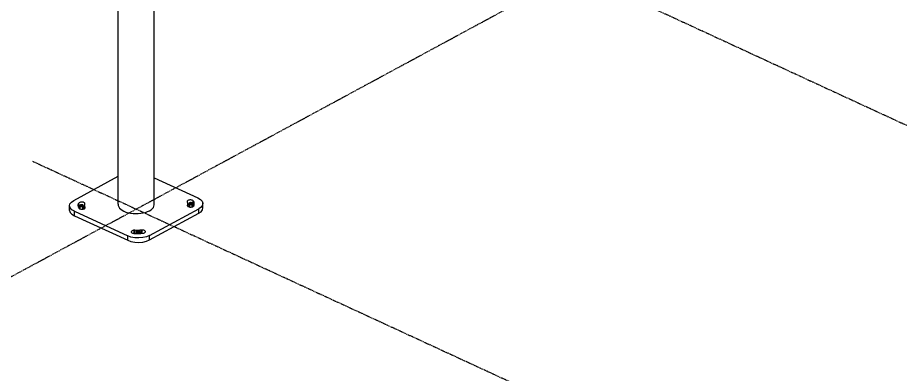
# Model space of a CAD drawing. Header units: millimetres. Extents: x 374 to 117179, y 600 to 17652.
# Drawn here: x 3477 to 6893, y 7371 to 8752 of the extents above; entities that cross this region are included whole.
import ezdxf

# ---------------------------------------------------------------- set-up
doc = ezdxf.new("R2010")
doc.units = ezdxf.units.MM
doc.linetypes.add('DXK_LINE_DOT3', pattern=[5.9187, 2.979, -0.9799, 0.9799, -0.9799])

# ---------------------------------------------------------------- blocks, each defined once
blk = doc.blocks.new('Part-502061-14085 - 2165')
at = {"color": 7, "linetype": 'Continuous'}
for p, q in [((3694.1, 8044.4), (3866.2, 8137.5)), ((4005.8, 8131.9), (4174.6, 8053.9)), ((3678.2, 8022.9), (3679.6, 8030.7)), ((3679.6, 8030.7), (3685.1, 8038)), ((3685.1, 8038), (3694.1, 8044.4)), ((3711.7, 8028), (3711.5, 8023.6)), ((3712.8, 8032.5), (3711.7, 8028)), ((3711.7, 8022.8), (3711.7, 8028)), ((3713.7, 8033.9), (3712.8, 8032.5)), ((3712.8, 8018.1), (3712.8, 8032.5)), ((3715.2, 8035.2), (3713.7, 8033.9)), ((3713.7, 8016.6), (3713.7, 8033.9)), ((3717.3, 8036.3), (3715.2, 8035.2)), ((3719.9, 8037.1), (3717.3, 8036.3)), ((3722.8, 8037.5), (3719.9, 8037.1)), ((3725.8, 8037.6), (3722.8, 8037.5)), ((3728.8, 8037.4), (3725.8, 8037.6)), ((3731.5, 8036.8), (3728.8, 8037.4)), ((3733.9, 8035.8), (3731.5, 8036.8)), ((3735.8, 8034.6), (3733.9, 8035.8)), ((3737, 8033.3), (3735.8, 8034.6)), ((3736.5, 8024), (3736.6, 8027.2)), ((3736.6, 8027.2), (3737.4, 8030.3)), ((3737.6, 8031.8), (3737, 8033.3)), ((3737.4, 8030.3), (3737.6, 8031.8)), ((4133.5, 8041.1), (4133.2, 8039.6)), ((4133.2, 8039.6), (4133.6, 8038.1)), ((4134.6, 8042.5), (4133.5, 8041.1)), ((4133.6, 8038.1), (4134.9, 8035)), ((4136.2, 8043.7), (4134.6, 8042.5)), ((4135.4, 8028.7), (4134.6, 8025.6)), ((4134.9, 8035), (4135.5, 8031.9)), ((4135.5, 8031.9), (4135.4, 8028.7)), ((4135.4, 8022.2), (4135.4, 8028.7)), ((4135.5, 8022.1), (4135.5, 8031.9)), ((4135.5, 8025.8), (4136.2, 8026.4)), ((4138.5, 8044.8), (4136.2, 8043.7)), ((4136.2, 8026.4), (4138.5, 8027.4)), ((4141.1, 8045.5), (4138.5, 8044.8)), ((4138.5, 8027.4), (4141.1, 8028.2)), ((4144, 8045.9), (4141.1, 8045.5)), ((4141.1, 8028.2), (4144, 8028.5)), ((4147.1, 8045.9), (4144, 8045.9)), ((4144, 8028.5), (4147.1, 8028.6)), ((4150, 8045.5), (4147.1, 8045.9)), ((4147.1, 8028.6), (4150, 8028.2)), ((4152.7, 8044.8), (4150, 8045.5)), ((4150, 8028.2), (4152.7, 8027.5)), ((4155, 8043.9), (4152.7, 8044.8)), ((4152.7, 8027.5), (4155, 8026.5)), ((4156.7, 8042.6), (4155, 8043.9)), ((4155, 8026.5), (4156.7, 8025.3)), ((4156.7, 8025.3), (4156.7, 8042.6)), ((4157.8, 8041.2), (4156.7, 8042.6)), ((4157.8, 8023.9), (4157.8, 8041.2)), ((4159.6, 8036.8), (4157.8, 8041.2)), ((4159.2, 8023.4), (4160.3, 8027.9)), ((4160.5, 8032.4), (4159.6, 8036.8)), ((4159.6, 8025.1), (4159.6, 8036.8)), ((4160.3, 8027.9), (4160.5, 8032.4)), ((4174.6, 8053.9), (4184.6, 8047.9)), ((4184.6, 8047.9), (4191.1, 8040.7)), ((4191.1, 8040.7), (4193.8, 8033)), ((4193.8, 8033), (4192.4, 8025.2)), ((4193.8, 8015.7), (4193.8, 8033)), ((3680.9, 8015.2), (3678.2, 8022.9)), ((3678.2, 8005.6), (3678.2, 8022.9)), ((3678.2, 8005.6), (3680.9, 7997.9)), ((3687.4, 8008.1), (3680.9, 8015.2)), ((3680.9, 7997.9), (3687.4, 7990.7)), ((3697.4, 8002), (3687.4, 8008.1)), ((3697.4, 7984.7), (3697.4, 8002)), ((3697.4, 8002), (3903, 7907)), ((3711.5, 8023.6), (3712.4, 8019.1)), ((3712.4, 8019.1), (3714.2, 8014.7)), ((3713.5, 8016.3), (3713.7, 8016.6)), ((3713.7, 8016.6), (3715.2, 8017.9)), ((3714.2, 8014.7), (3715.3, 8013.3)), ((3715.2, 8017.9), (3717.3, 8019)), ((3715.3, 8013.3), (3717, 8012.1)), ((3717, 8012.1), (3719.3, 8011.1)), ((3717.3, 8019), (3719.9, 8019.8)), ((3719.3, 8011.1), (3722, 8010.4)), ((3719.9, 8019.8), (3722.8, 8020.2)), ((3722, 8010.4), (3724.9, 8010)), ((3722.8, 8020.2), (3725.8, 8020.3)), ((3724.9, 8010), (3728, 8010.1)), ((3725.8, 8020.3), (3728.8, 8020.1)), ((3728, 8010.1), (3730.9, 8010.4)), ((3728.8, 8020.1), (3731.5, 8019.4)), ((3730.9, 8010.4), (3733.5, 8011.2)), ((3731.5, 8019.4), (3733.9, 8018.5)), ((3733.5, 8011.2), (3735.8, 8012.2)), ((3733.9, 8018.5), (3735.8, 8017.3)), ((3735.8, 8017.3), (3736.5, 8016.5)), ((3735.8, 8012.2), (3737.4, 8013.4)), ((3737.1, 8020.9), (3736.5, 8024)), ((3736.5, 8012.8), (3736.5, 8024)), ((3737.1, 8013.2), (3737.1, 8020.9)), ((3738.4, 8017.8), (3737.1, 8020.9)), ((3737.4, 8013.4), (3738.5, 8014.9)), ((3738.4, 8014.7), (3738.4, 8017.8)), ((3738.8, 8016.4), (3738.4, 8017.8)), ((3738.5, 8014.9), (3738.8, 8016.4)), ((3987.8, 7908.7), (4177.9, 8011.5)), ((3987.8, 7891.4), (4177.9, 7994.2)), ((4134.6, 8025.6), (4134.4, 8024.1)), ((4134.4, 8024.1), (4135, 8022.6)), ((4134.6, 8023.7), (4134.6, 8025.6)), ((4135, 8022.6), (4136.2, 8021.3)), ((4136.2, 8021.3), (4138.1, 8020.1)), ((4138.1, 8020.1), (4140.5, 8019.2)), ((4140.5, 8019.2), (4143.2, 8018.5)), ((4143.2, 8018.5), (4146.2, 8018.3)), ((4146.2, 8018.3), (4149.2, 8018.4)), ((4149.2, 8018.4), (4152.1, 8018.8)), ((4152.1, 8018.8), (4154.7, 8019.6)), ((4154.7, 8019.6), (4156.8, 8020.7)), ((4156.7, 8025.3), (4157.8, 8023.9)), ((4156.8, 8020.7), (4158.3, 8022)), ((4157.8, 8023.9), (4158.5, 8022.3)), ((4158.3, 8022), (4159.2, 8023.4)), ((4186.9, 8017.9), (4177.9, 8011.5)), ((4177.9, 7994.2), (4177.9, 8011.5)), ((4177.9, 7994.2), (4186.9, 8000.6)), ((4192.4, 8025.2), (4186.9, 8017.9)), ((4186.9, 8000.6), (4192.4, 8007.9)), ((4192.4, 8007.9), (4193.8, 8015.7)), ((3687.4, 7990.7), (3697.4, 7984.7)), ((3697.4, 7984.7), (3903, 7889.7)), ((3917.2, 7924.3), (3916.6, 7922.9)), ((3918.4, 7925.7), (3917.2, 7924.3)), ((3920.2, 7926.9), (3918.4, 7925.7)), ((3922.6, 7927.8), (3920.2, 7926.9)), ((3925.4, 7928.5), (3922.6, 7927.8)), ((3928.3, 7928.7), (3925.4, 7928.5)), ((3928.3, 7916.3), (3928.3, 7928.7)), ((3931.3, 7928.7), (3928.3, 7928.7)), ((3931.3, 7916.1), (3931.3, 7928.7)), ((3937.6, 7928.3), (3931.3, 7928.7)), ((3943.8, 7928.2), (3937.6, 7928.3)), ((3937.6, 7915.8), (3937.6, 7928.3)), ((3950.1, 7928.5), (3943.8, 7928.2)), ((3956.2, 7929.1), (3950.1, 7928.5)), ((3950.1, 7916), (3950.1, 7928.5)), ((3959.2, 7929.4), (3956.2, 7929.1)), ((3956.2, 7916.4), (3956.2, 7929.1)), ((3962.2, 7929.2), (3959.2, 7929.4)), ((3959.2, 7916.7), (3959.2, 7929.4)), ((3965, 7928.7), (3962.2, 7929.2)), ((3967.6, 7927.8), (3965, 7928.7)), ((3969.6, 7926.7), (3967.6, 7927.8)), ((3971, 7925.4), (3969.6, 7926.7)), ((3971.8, 7923.9), (3971, 7925.4)), ((3971.8, 7922.4), (3971.8, 7923.9)), ((3915.8, 7902.5), (3903, 7907)), ((3903, 7889.7), (3903, 7907)), ((3903, 7889.7), (3915.8, 7885.2)), ((3930.5, 7899.8), (3915.8, 7902.5)), ((3916.6, 7922.9), (3916.8, 7921.4)), ((3916.8, 7921.4), (3917.7, 7919.9)), ((3917.7, 7919.9), (3919.3, 7918.6)), ((3919.3, 7918.6), (3921.5, 7917.6)), ((3921.5, 7917.6), (3924.1, 7916.8)), ((3924.1, 7916.8), (3926.9, 7916.4)), ((3926.9, 7916.4), (3935.8, 7915.8)), ((3946.1, 7899.1), (3930.5, 7899.8)), ((3935.8, 7915.8), (3944.8, 7915.7)), ((3944.8, 7915.7), (3953.7, 7916.1)), ((3961.6, 7900.4), (3946.1, 7899.1)), ((3953.7, 7916.1), (3962.5, 7917.1)), ((3975.8, 7903.7), (3961.6, 7900.4)), ((3962.5, 7917.1), (3965.3, 7917.6)), ((3965.3, 7917.6), (3967.8, 7918.5)), ((3967.8, 7918.5), (3969.8, 7919.6)), ((3969.8, 7919.6), (3971.1, 7921)), ((3971.1, 7921), (3971.8, 7922.4)), ((3987.8, 7908.7), (3975.8, 7903.7)), ((3975.8, 7886.3), (3987.8, 7891.4)), ((3987.8, 7891.4), (3987.8, 7908.7)), ((3915.8, 7885.2), (3930.5, 7882.5)), ((3930.5, 7882.5), (3946.1, 7881.7)), ((3946.1, 7881.7), (3961.6, 7883.1)), ((3961.6, 7883.1), (3975.8, 7886.3))]:
    blk.add_line(p, q, dxfattribs=at)
blk = doc.blocks.new('GridLine-502061-2286 - 2165')
at = {"color": 246, "linetype": 'DXK_LINE_DOT3'}
blk.add_line((1097.5, 6475.3), (9065.2, 10785), dxfattribs=at)
blk = doc.blocks.new('GridLine-502061-2290 - 2165')
at = {"color": 246, "linetype": 'DXK_LINE_DOT3'}
blk.add_line((3535.2, 8195.9), (14245.4, 3245.7), dxfattribs=at)
blk = doc.blocks.new('GridLine-502061-2291 - 2165')
at = {"color": 246, "linetype": 'DXK_LINE_DOT3'}
blk.add_line((5232.2, 9113.8), (15864.1, 4199.8), dxfattribs=at)
blk = doc.blocks.new('Bolt-502061-14086 - 2165')
at = {"color": 7, "linetype": 'Continuous'}
for p, q in [((3720.5, 8027), (3718.7, 8026.3)), ((3722.6, 8027.4), (3720.5, 8027)), ((3724.9, 8027.4), (3722.6, 8027.4)), ((3727.1, 8027.1), (3724.9, 8027.4)), ((3728.9, 8026.5), (3727.1, 8027.1)), ((3730.4, 8025.6), (3728.9, 8026.5)), ((4141.4, 8033.6), (4140.8, 8032.6)), ((4140.8, 8032.6), (4140.8, 8019.1)), ((4142.6, 8034.6), (4141.4, 8033.6)), ((4144.4, 8035.3), (4142.6, 8034.6)), ((4143.1, 8032.7), (4144.3, 8033.8)), ((4143.2, 8031.4), (4143.1, 8032.7)), ((4143.1, 8018.6), (4143.1, 8032.7)), ((4144.6, 8030.3), (4143.2, 8031.4)), ((4144.3, 8033.8), (4146.5, 8034.5)), ((4146.5, 8035.7), (4144.4, 8035.3)), ((4146.9, 8029.7), (4144.6, 8030.3)), ((4148.8, 8035.7), (4146.5, 8035.7)), ((4146.5, 8034.5), (4149.1, 8034.6)), ((4149.4, 8029.7), (4146.9, 8029.7)), ((4151, 8035.4), (4148.8, 8035.7)), ((4149.1, 8034.6), (4151.4, 8034)), ((4151.6, 8030.4), (4149.4, 8029.7)), ((4152.9, 8034.8), (4151, 8035.4)), ((4151.4, 8034), (4152.7, 8032.9)), ((4152.8, 8031.6), (4151.6, 8030.4)), ((4152.7, 8032.9), (4152.8, 8031.6)), ((4152.8, 8019.1), (4152.8, 8031.6)), ((4154.3, 8033.9), (4152.9, 8034.8)), ((4155.1, 8032.8), (4154.3, 8033.9)), ((4155.2, 8031.7), (4155.1, 8032.8)), ((4155.2, 8019.9), (4155.2, 8031.7)), ((3717.4, 8025.3), (3716.8, 8024.2)), ((3716.8, 8024.2), (3716.8, 8012.2)), ((3718.7, 8026.3), (3717.4, 8025.3)), ((3719.2, 8024.3), (3720.4, 8025.5)), ((3719.3, 8023.1), (3719.2, 8024.3)), ((3719.2, 8011.1), (3719.2, 8024.3)), ((3720.6, 8022), (3719.3, 8023.1)), ((3720.4, 8025.5), (3722.5, 8026.2)), ((3722.9, 8021.4), (3720.6, 8022)), ((3722.5, 8026.2), (3725.1, 8026.2)), ((3725.5, 8021.4), (3722.9, 8021.4)), ((3725.1, 8026.2), (3727.4, 8025.6)), ((3727.7, 8022.1), (3725.5, 8021.4)), ((3727.4, 8025.6), (3728.8, 8024.5)), ((3728.9, 8023.2), (3727.7, 8022.1)), ((3728.8, 8024.5), (3728.9, 8023.2)), ((3728.9, 8010.2), (3728.9, 8023.2)), ((3731.1, 8024.5), (3730.4, 8025.6)), ((3731.2, 8023.4), (3731.1, 8024.5)), ((3731.2, 8023.4), (3731.2, 8010.5)), ((3939, 7924.4), (3937.7, 7923.5)), ((3940.8, 7925.1), (3939, 7924.4)), ((3940.7, 7923.7), (3942.8, 7924.4)), ((3942.9, 7925.5), (3940.8, 7925.1)), ((3942.8, 7924.4), (3945.4, 7924.4)), ((3945.2, 7925.6), (3942.9, 7925.5)), ((3947.4, 7925.3), (3945.2, 7925.6)), ((3945.4, 7924.4), (3947.7, 7923.8)), ((3949.2, 7924.6), (3947.4, 7925.3)), ((3950.6, 7923.7), (3949.2, 7924.6)), ((3937.7, 7923.5), (3937.1, 7922.4)), ((3937.1, 7922.4), (3937.1, 7915.8)), ((3939.4, 7922.5), (3940.7, 7923.7)), ((3939.5, 7921.2), (3939.4, 7922.5)), ((3939.4, 7915.8), (3939.4, 7922.5)), ((3940.9, 7920.1), (3939.5, 7921.2)), ((3943.2, 7919.5), (3940.9, 7920.1)), ((3945.8, 7919.6), (3943.2, 7919.5)), ((3948, 7920.3), (3945.8, 7919.6)), ((3947.7, 7923.8), (3949.1, 7922.7)), ((3949.2, 7921.4), (3948, 7920.3)), ((3949.1, 7922.7), (3949.2, 7921.4)), ((3949.2, 7915.9), (3949.2, 7921.4)), ((3951.4, 7922.7), (3950.6, 7923.7)), ((3951.5, 7921.5), (3951.4, 7922.7)), ((3951.5, 7921.5), (3951.5, 7916))]:
    blk.add_line(p, q, dxfattribs=at)
blk = doc.blocks.new('Part-502061-14076 - 2165')
at = {"color": 7, "linetype": 'Continuous'}
for p, q in [((3866.2, 8029.1), (3866.2, 11058.1)), ((4005.8, 8026.8), (4005.8, 11025.1)), ((3866.2, 8029.1), (3866.6, 8024.1)), ((4004.8, 8021.9), (4005.8, 8026.8)), ((3866.6, 8024.1), (3868.4, 8019.2)), ((3868.4, 8019.2), (3871.6, 8014.5)), ((3871.6, 8014.5), (3876.1, 8010)), ((3876.1, 8010), (3881.8, 8005.9)), ((3881.8, 8005.9), (3888.6, 8002.3)), ((3888.6, 8002.3), (3896.4, 7999.2)), ((3896.4, 7999.2), (3905, 7996.7)), ((3905, 7996.7), (3914.2, 7994.8)), ((3914.2, 7994.8), (3923.8, 7993.6)), ((3923.8, 7993.6), (3933.8, 7993.1)), ((3933.8, 7993.1), (3943.7, 7993.2)), ((3943.7, 7993.2), (3953.5, 7994.2)), ((3953.5, 7994.2), (3963, 7995.7)), ((3963, 7995.7), (3971.9, 7998)), ((3971.9, 7998), (3980, 8000.8)), ((3980, 8000.8), (3987.3, 8004.3)), ((3987.3, 8004.3), (3993.5, 8008.1)), ((3993.5, 8008.1), (3998.6, 8012.4)), ((3998.6, 8012.4), (4002.3, 8017)), ((4002.3, 8017), (4004.8, 8021.9))]:
    blk.add_line(p, q, dxfattribs=at)

msp = doc.modelspace()

# ---------------------------------------------------------------- block references
for name in ['Part-502061-14076 - 2165', 'GridLine-502061-2286 - 2165', 'GridLine-502061-2291 - 2165', 'GridLine-502061-2290 - 2165', 'Part-502061-14085 - 2165', 'Bolt-502061-14086 - 2165']:
    msp.add_blockref(name, (0, 0))

doc.saveas('drawing.dxf')
